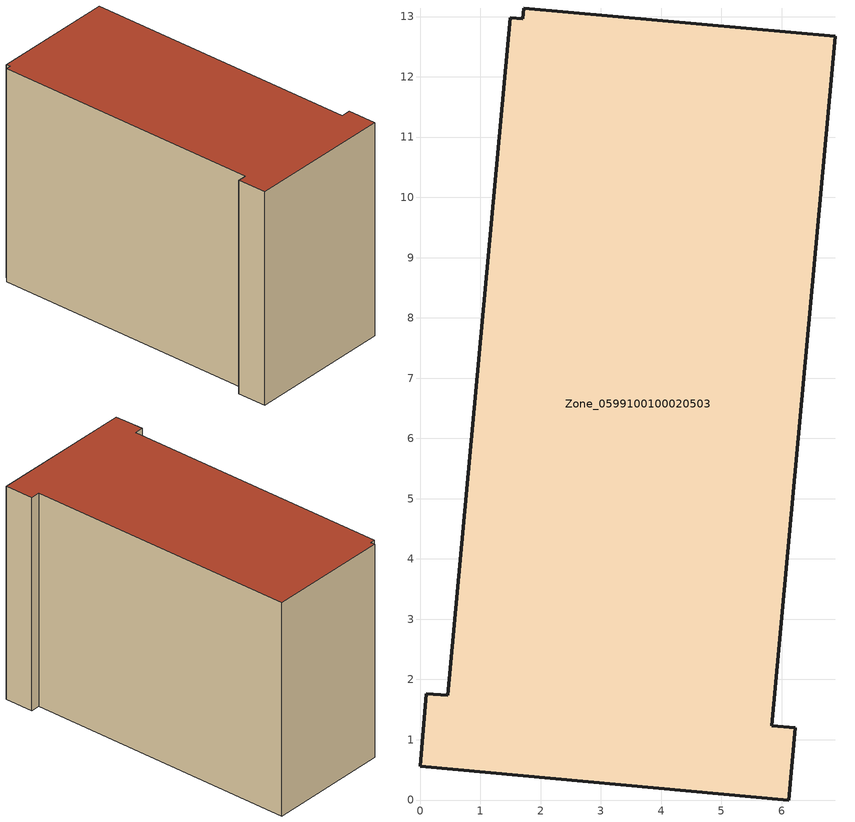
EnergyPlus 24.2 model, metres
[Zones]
Zone_0599100100020503
 floor ground (C_G): 1.72,13.14 6.89,12.67 5.84,1.23 6.23,1.2 6.12,0 0,0.56 0.1,1.77 0.46,1.74 1.5,12.98 1.7,12.96 z0
 wall outside (C_F): 6.12,0 6.23,1.2 5.84,1.23 6.89,12.67 1.72,13.14 1.7,12.96 1.5,12.98 0.46,1.74 0.1,1.77 0,0.56 6.12,0 z0:9.09
 roof outside (C_R): 6.89,12.67 1.72,13.14 1.7,12.96 1.5,12.98 0.46,1.74 0.1,1.77 0,0.56 6.12,0 6.23,1.2 5.84,1.23 z9.09
[BUILDING]
Pand.0599100100020503: North Axis=0; Terrain=City; Loads Convergence Tolerance Value=0.04; Temperature Convergence Tolerance Value=0.4; Solar Distribution=FullExterior; Maximum Number of Warmup Days=25; Minimum Number of Warmup Days=1
[Site:Location]
Rotterdam.The.Hague.AP_ZH_NLD Design_Conditions: Latitude=51.96; Longitude=4.45; Time Zone=1; Elevation=-4.5
[SITE:GROUNDTEMPERATURE:BUILDINGSURFACE]
18, 18, 18, 18, 18, 18, 18, 18, 18, 18, 18, 18
[MATERIAL] Thermal Absorptance=0.9; Solar Absorptance=0.7; Visible Absorptance=0.7
Name | Roughness | Thickness | Conductivity | Density | Specific Heat
G.TI.2015-2018 | MediumSmooth | 0.15 | 0.0428571 | 540 | 1210
F.TI.2015-2018 | Rough | 0.3 | 0.0666667 | 1920 | 840
R.TI.2015-2018 | MediumRough | 0.2 | 0.0333333 | 1500 | 1000
[CONSTRUCTION]
C_G: G.TI.2015-2018
C_F: F.TI.2015-2018
C_R: R.TI.2015-2018
[ZONE]
Zone_0599100100020503: Type=1; Multiplier=1; Ceiling Height=Autocalculate; Volume=Autocalculate; Floor Area=autocalculate; Part of Total Floor Area=Yes
[ZONEINFILTRATION:DESIGNFLOWRATE]
Infil_Zone_0599100100020503: Zone or ZoneList or Space or SpaceList=Zone_0599100100020503; Schedule=AlwaysOn; Design Flow Rate Calculation Method=Flow/Area; Flow Rate per Floor Area=0.0015; Constant Term Coefficient=1; Temperature Term Coefficient=0; Velocity Term Coefficient=0; Velocity Squared Term Coefficient=0
[HVACTEMPLATE:ZONE:IDEALLOADSAIRSYSTEM]
Zone_0599100100020503: Maximum Heating Supply Air Temperature=50; Minimum Cooling Supply Air Temperature=13; Maximum Heating Supply Air Humidity Ratio=0.0156; Minimum Cooling Supply Air Humidity Ratio=0.0077; Heating Limit=NoLimit; Cooling Limit=NoLimit; Dehumidification Control Type=ConstantSensibleHeatRatio; Cooling Sensible Heat Ratio=0.7; Dehumidification Setpoint=60; Humidification Control Type=None; Humidification Setpoint=30; Outdoor Air Method=None; Outdoor Air Flow Rate per Person=0.00944; Outdoor Air Flow Rate per Zone Floor Area=0; Outdoor Air Flow Rate per Zone=0; Demand Controlled Ventilation Type=None; Outdoor Air Economizer Type=NoEconomizer; Heat Recovery Type=None; Sensible Heat Recovery Effectiveness=0.7; Latent Heat Recovery Effectiveness=0.65
[ZONECONTROL:THERMOSTAT]
ThermostatControl_Zone_0599100100020503: Zone or ZoneList=Zone_0599100100020503; Control Type Schedule=DualSetpointControlType; Control 1=Thermostat_Zone_0599100100020503; Temperature Difference Between Cutout And Setpoint=0
[THERMOSTATSETPOINT:DUALSETPOINT]
Thermostat_Zone_0599100100020503: Heating Setpoint Temperature Schedule=HeatingSetpoint_Zone_0599100100020503; Cooling Setpoint Temperature Schedule=CoolingSetpoint_Zone_0599100100020503
[SCHEDULE:COMPACT]
HeatingSetpoint_Zone_0599100100020503: Through: 12/31, For: AllDays, Until: 24:00, 21
CoolingSetpoint_Zone_0599100100020503: Through: 12/31, For: AllDays, Until: 24:00, 24
DualSetpointControlType: Through: 12/31, For: AllDays, Until: 24:00, 4
AlwaysOn: Through: 12/31, For: AllDays, Until: 24:00, 1
